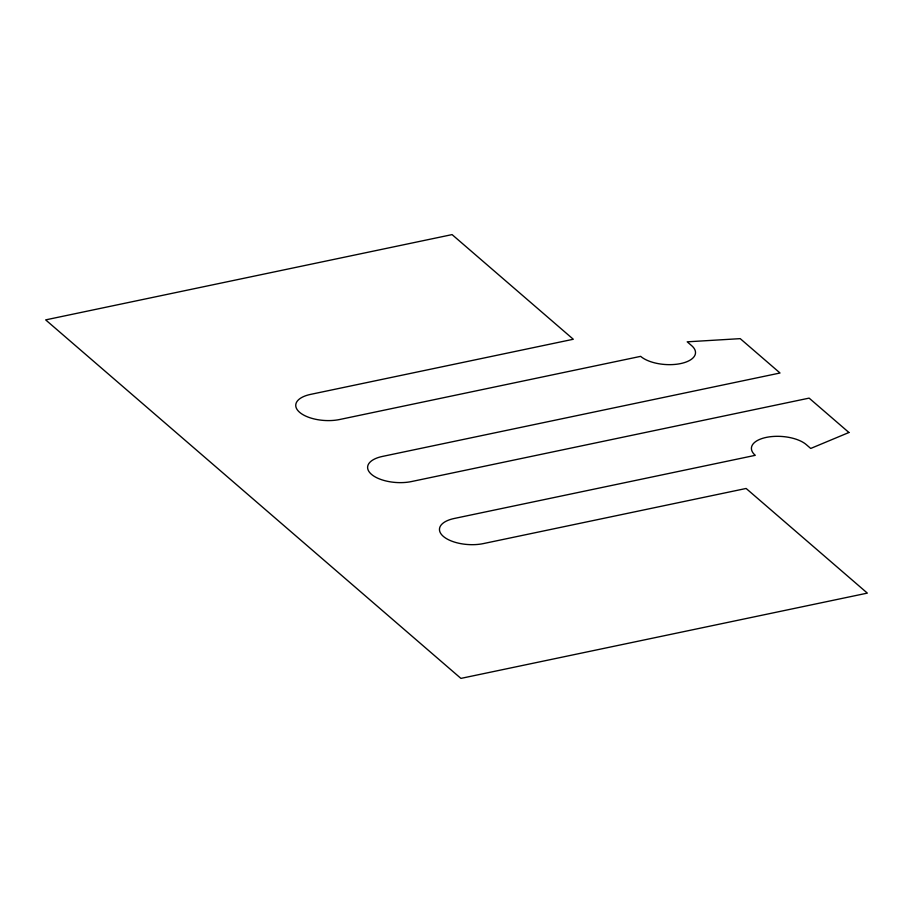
<?xml version="1.0" encoding="UTF-8"?>
<svg xmlns="http://www.w3.org/2000/svg" width="913" height="913" viewBox="0 0 913 913"><rect width="100%" height="100%" fill="white"/><g stroke="black" fill="none" stroke-linecap="round" stroke-linejoin="round"><path stroke-width="1.37" d="M848.93 432.5L810.721 448.454L806.282 444.62A29.41 13.535 3.9 0 0 766.235 437.407A29.41 13.535 3.9 0 0 755.279 455.325L454.275 518.47A29.41 13.535 3.9 0 0 443.33 536.388A29.41 13.535 3.9 0 0 483.376 543.589L746.126 488.466L867.35 593.119L460.917 678.393L45.65 319.881L452.083 234.607L573.307 339.259L310.557 394.393A29.41 13.535 3.9 0 0 299.601 412.299A29.41 13.535 3.9 0 0 339.647 419.512L640.652 356.355A29.41 13.535 3.9 0 0 680.699 363.568A29.41 13.535 3.9 0 0 691.655 345.662L687.215 341.827L740.226 338.643L780.033 373.006L382.421 456.432A29.41 13.535 3.9 0 0 371.465 474.338A29.41 13.535 3.9 0 0 411.512 481.55L809.123 398.125L848.93 432.5"/></g></svg>
